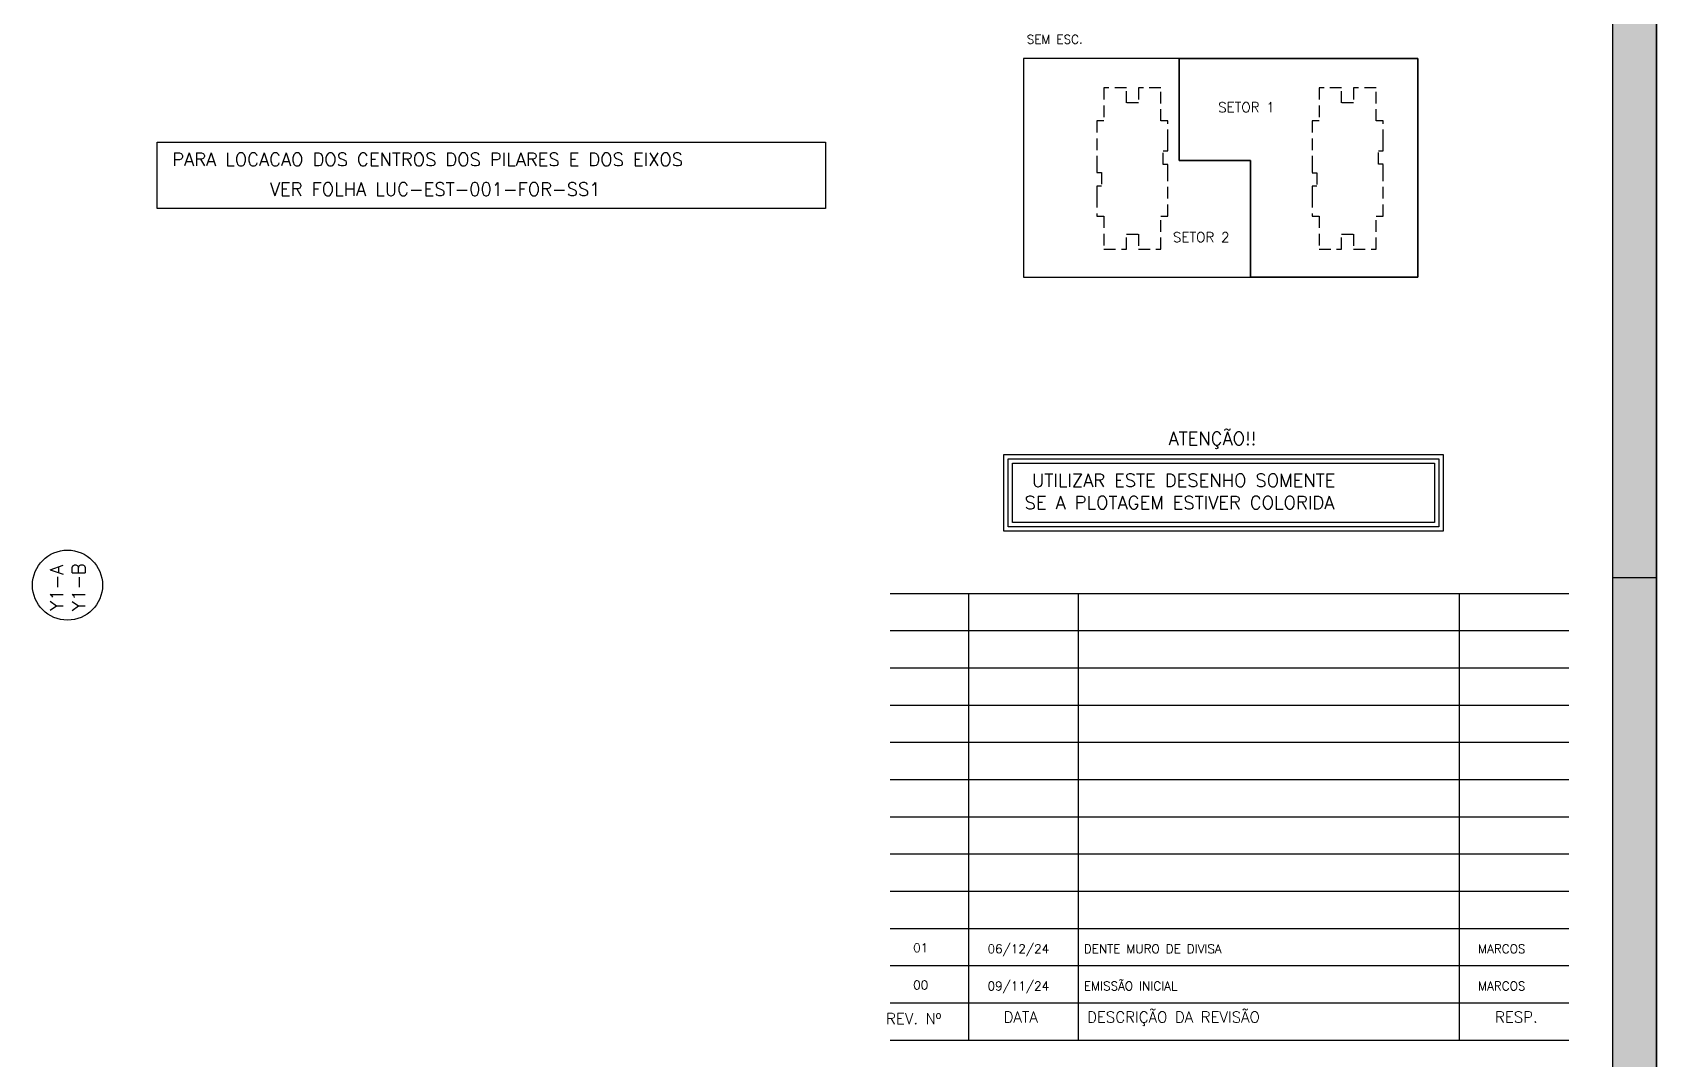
# Model space of a CAD drawing. Extents: x -9640 to 3028, y -572 to 5735.
# Drawn here: x 247 to 3028, y 832 to 2589 of the extents above; entities that cross this region are included whole.
import ezdxf

# ---------------------------------------------------------------- set-up
doc = ezdxf.new("R2010")
doc.units = 0
doc.header["$LTSCALE"] = 100
doc.header["$MEASUREMENT"] = 0
doc.linetypes.add('ESTILO_TQS_0002', pattern=[0.3, 0.2, -0.1])
doc.layers.get('0').update_dxf_attribs({"color": 245, "linetype": 'CONTINUOUS'})
for name, color, linetype in [('01', 7, 'CONTINUOUS'), ('104', 5, 'CONTINUOUS'), ('16', 5, 'CONTINUOUS'), ('18', 4, 'CONTINUOUS'), ('210', 7, 'ESTILO_TQS_0002'), ('235', 7, 'CONTINUOUS'), ('30', 7, 'CONTINUOUS'), ('TEX1', 7, 'CONTINUOUS')]:
    doc.layers.add(name, color=color, linetype=linetype)
doc.styles.get("Standard").update_dxf_attribs({"font": 'ROMANS.SHX'})

msp = doc.modelspace()

# ---------------------------------------------------------------- linework, layer by layer
for p, q in [((2952.924399, 1655.409286), (3027.924399, 1655.409286)), ((1715.424399, 1628.409286), (2877.924399, 1628.409286)), ((1850.424399, 863.409286), (1850.424399, 1628.409286)), ((2037.924399, 863.409286), (2037.924399, 1628.409286)), ((2690.424399, 863.409286), (2690.424399, 1628.409286)), ((1715.424399, 1564.659286), (2877.924399, 1564.659286)), ((1715.424399, 1500.909286), (2877.924399, 1500.909286)), ((1715.424399, 1437.159286), (2877.924399, 1437.159286)), ((1715.424399, 1373.409286), (2877.924399, 1373.409286)), ((1715.424399, 1309.659286), (2877.924399, 1309.659286)), ((1715.424399, 1245.909286), (2877.924399, 1245.909286)), ((1715.424399, 1182.159286), (2877.924399, 1182.159286)), ((1715.424399, 1118.409286), (2877.924399, 1118.409286)), ((1715.424399, 1054.659286), (2877.924399, 1054.659286)), ((1715.424399, 990.909286), (2877.924399, 990.909286)), ((1715.424399, 927.159286), (2877.924399, 927.159286)), ((1715.424399, 863.409286), (2877.924399, 863.409286))]:
    msp.add_line(p, q)
for points in [[(-9639.575601, -572.090714), (3027.924399, -572.090714), (3027.924399, 5735.409286), (-9639.575601, 5735.409286), (-9639.575601, -572.090714)], [(2952.924399, 5735.409286), (3027.924399, 5735.409286), (3027.924399, -572.090714), (2952.924399, -572.090714), (2952.924399, 5735.409286)], [(-9452.075601, -497.090714), (2952.924399, -497.090714), (2952.924399, 5660.409286), (-9452.075601, 5660.409286), (-9452.075601, -497.090714)], [(2619.036431, 2544.846119), (1944.036431, 2544.846119), (1944.036431, 2169.846119), (2619.036431, 2169.846119), (2619.036431, 2544.846119)], [(2210.211263, 2544.846119), (2210.211263, 2369.608619), (2332.836262, 2369.608619), (2332.836262, 2169.846119)]]:
    msp.add_lwpolyline(points)
at = {"layer": '01'}
for points in [[(460.532301, 2400.984881), (1605.010621, 2400.984881), (1605.010621, 2287.384811), (460.532301, 2287.384811), (460.532301, 2400.984881)], [(1910.321969, 1866.368756), (2662.747265, 1866.368756), (2662.747265, 1735.080119), (1910.321969, 1735.080119), (1910.321969, 1866.368756)], [(1917.821969, 1858.868756), (2655.247265, 1858.868756), (2655.247265, 1742.580119), (1917.821969, 1742.580119), (1917.821969, 1858.868756)], [(1925.321969, 1851.368756), (2647.747265, 1851.368756), (2647.747265, 1750.080119), (1925.321969, 1750.080119), (1925.321969, 1851.368756)]]:
    msp.add_lwpolyline(points, dxfattribs=at)
at = {"layer": '104'}
msp.add_lwpolyline([(1910.321969, 1866.368756), (2662.747265, 1866.368756), (2662.747265, 1735.080119), (1910.321969, 1735.080119), (1910.321969, 1866.368756)], dxfattribs=at)
at = {"layer": '18'}
msp.add_circle((306.876232, 1642.596), 60, dxfattribs=at)
at = {"layer": '210'}
for points in [[(2069.511465, 2309.346119), (2069.511465, 2274.546119), (2081.511431, 2274.546119), (2081.511431, 2217.921119), (2120.061431, 2217.921119), (2120.061431, 2243.646119), (2140.761431, 2243.646119), (2140.761431, 2217.921119), (2179.311431, 2217.921119), (2179.311431, 2274.546119), (2191.311465, 2274.546119), (2191.311431, 2343.096119), (2191.311431, 2343.096119), (2191.311431, 2362.971119), (2183.061431, 2362.971119), (2183.061431, 2386.445547), (2191.311431, 2386.445547), (2191.311431, 2402.796119), (2191.311431, 2402.796119), (2191.311465, 2437.596119), (2179.311431, 2437.596119), (2179.311431, 2494.221119), (2140.761431, 2494.221119), (2140.761431, 2468.496118), (2120.061431, 2468.496118), (2120.061431, 2494.221119), (2081.511431, 2494.221119), (2081.511431, 2437.596119), (2069.511465, 2437.596119), (2069.511465, 2369.046119), (2069.511431, 2369.046119), (2069.511431, 2349.171119), (2077.761431, 2349.171119), (2077.761431, 2325.69669), (2069.511431, 2325.69669), (2069.511431, 2309.346119), (2069.511465, 2309.346119)], [(2438.023965, 2309.346119), (2438.023965, 2274.546119), (2450.023931, 2274.546119), (2450.023931, 2217.921119), (2488.573931, 2217.921119), (2488.573931, 2243.646119), (2509.273931, 2243.646119), (2509.273931, 2217.921119), (2547.823931, 2217.921119), (2547.823931, 2274.546119), (2559.823965, 2274.546119), (2559.823931, 2343.096119), (2559.823931, 2343.096119), (2559.823931, 2363.796128), (2551.573931, 2363.796128), (2551.573931, 2386.445547), (2559.823931, 2386.445547), (2559.823931, 2402.796119), (2559.823931, 2402.796119), (2559.823965, 2437.596119), (2547.823931, 2437.596119), (2547.823931, 2494.221119), (2509.273931, 2494.221119), (2509.273931, 2468.496118), (2488.573931, 2468.496118), (2488.573931, 2494.221119), (2450.023931, 2494.221119), (2450.023931, 2437.596119), (2438.023965, 2437.596119), (2438.023965, 2369.046119), (2438.023931, 2369.046119), (2438.023931, 2348.796128), (2446.273931, 2348.796128), (2446.273931, 2325.69669), (2438.023931, 2325.69669), (2438.023931, 2309.346119), (2438.023965, 2309.346119)]]:
    msp.add_lwpolyline(points, dxfattribs=at)
at = {"layer": '235'}
for points in [[(2952.924399, 5735.409286), (3027.924399, 5735.409286), (3027.924399, -572.090714)], [(2952.924399, 5735.409286), (3027.924399, -572.090714), (3027.924399, -572.090714)], [(2952.924399, 5735.409286), (3027.924399, -572.090714), (2952.924399, -572.090714)], [(2952.924399, 5735.409286), (2952.924399, -572.090714), (2952.924399, -572.090714)], [(2952.924399, 5735.409286), (2952.924399, -572.090714), (2952.924399, 5735.409286)]]:
    msp.add_solid(points, dxfattribs=at)
at = {"layer": '30'}
for points in [[(1944.036431, 2544.846119), (1944.036431, 2169.846119), (2332.836262, 2169.846119), (2332.836262, 2369.608619), (2210.211263, 2369.608619), (2210.211263, 2544.846119), (1944.036431, 2544.846119)], [(2210.211263, 2544.846119), (2619.036431, 2544.846119), (2619.036431, 2169.846119), (2332.836262, 2169.846119), (2332.836262, 2369.608619), (2210.211263, 2369.608619), (2210.211263, 2544.846119)], [(460.532301, 2400.984881), (1605.010621, 2400.984881), (1605.010621, 2287.384811), (460.532301, 2287.384811), (460.532301, 2400.984881)]]:
    msp.add_lwpolyline(points, dxfattribs=at)

# ---------------------------------------------------------------- texts
for s, p in [('SEM ESC.', (1949.595503, 2569.912872)), ('01', (1755.018424, 1014.007578)), ('06/12/24', (1882.369821, 1012.221798)), ('DENTE MURO DE DIVISA', (2047.369821, 1012.221798)), ('MARCOS', (2722.369821, 1012.221798)), ('00', (1755.018424, 950.257578)), ('09/11/24', (1882.369821, 948.471798)), ('EMISSÃO INICIAL', (2047.369821, 948.471798)), ('MARCOS', (2722.369821, 948.471798))]:
    msp.add_text(s, height=15).set_placement(p)
at = {"layer": '01'}
for s, height, p in [('SETOR 1', 16.875, (2277.265942, 2452.658147)), ('PARA LOCACAO DOS CENTROS DOS PILARES E DOS EIXOS', 22.5, (486.247827, 2360.490316)), ('  VER FOLHA LUC-EST-001-FOR-SS1', 22.5, (622.60307, 2309.603507)), ('SETOR 2', 16.875, (2199.764511, 2230.086567))]:
    msp.add_text(s, height=height, dxfattribs=at).set_placement(p)
at = {"layer": '16'}
for s, p in [('ATENÇÃO!!', (2192.12538, 1882.535456)), ('UTILIZAR ESTE DESENHO SOMENTE', (1958.25329, 1810.849376)), ('SE A PLOTAGEM ESTIVER COLORIDA', (1945.764831, 1772.650766))]:
    msp.add_text(s, height=22.5, dxfattribs=at).set_placement(p)
at = {"layer": '18'}
for s, p in [('Y1-A', (299.658144, 1598.668453)), ('Y1-B', (337.31154, 1598.355871))]:
    msp.add_text(s, height=22.5, rotation=90, dxfattribs=at).set_placement(p)
at = {"layer": 'TEX1'}
for s, p in [('REV. Nº', (1708.669255, 890.734353)), ('DATA', (1909.799399, 893.409286)), ('DESCRIÇÃO DA REVISÃO', (2052.924399, 893.409286)), ('RESP.', (2751.399474, 893.409286))]:
    msp.add_text(s, height=18.75, dxfattribs=at).set_placement(p)

doc.saveas('drawing.dxf')
